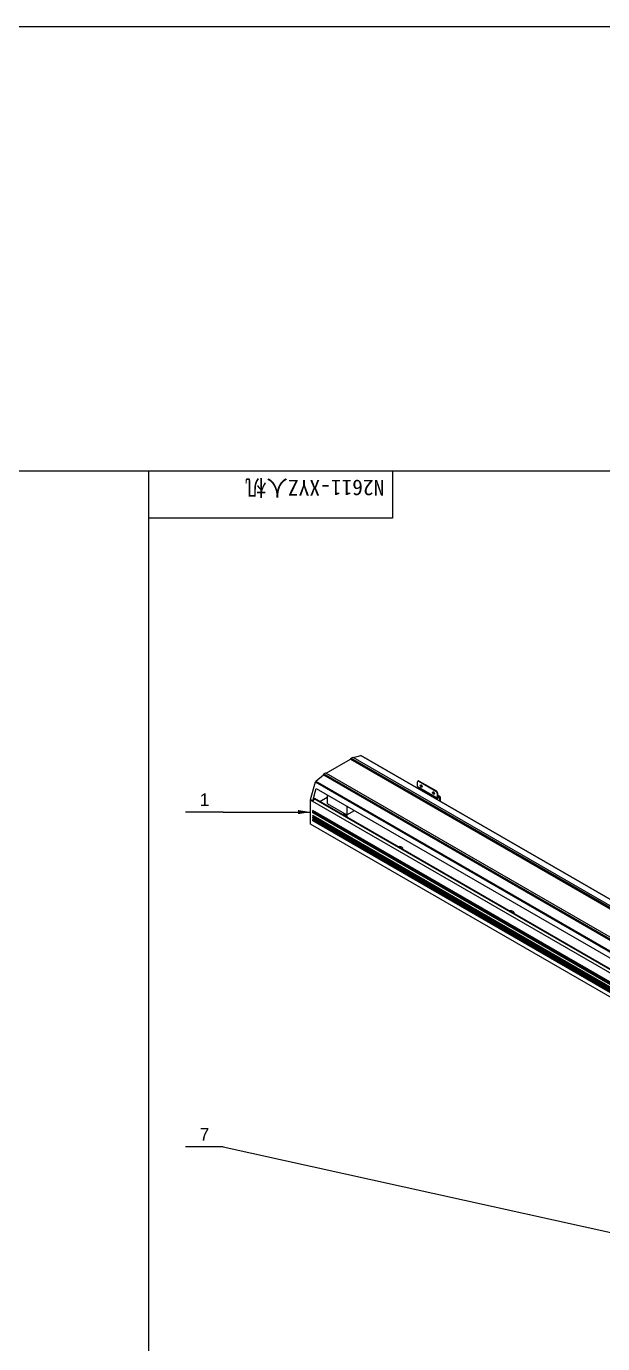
# Model space of a CAD drawing. Header units: millimetres. Extents: x 0 to 6044, y -1712 to 410.
# Drawn here: x 942.9 to 1089.4, y 75.2 to 410 of the extents above; entities that cross this region are included whole.
import ezdxf
from ezdxf import colors
from ezdxf.entities.mleader import LeaderData, LeaderLine
from ezdxf.enums import TextEntityAlignment as Align
from ezdxf.math import Vec2, Vec3

# ---------------------------------------------------------------- set-up
doc = ezdxf.new("R2010")
doc.units = ezdxf.units.MM
for name, color, linetype in [('Default', 7, 'Continuous'), ('LHBT10-S1000-1', 7, 'Continuous'), ('加宽感应片-LRDU', 7, 'Continuous'), ('图框', 7, 'Continuous')]:
    doc.layers.add(name, color=color, linetype=linetype)
doc.styles.add('SEACAD_Arial', font='arial.ttf')

# ---------------------------------------------------------------- blocks, each defined once
blk = doc.blocks.new('_DOT')
at = {"color": 0}
blk.add_line((0, 0), (-1, 0), dxfattribs=at)
at = {"color": 0, "const_width": 0.333}
blk.add_lwpolyline([(-0.1665, 0, 1), (0.1665, 0, 1)], format="xyb", close=True, dxfattribs=at)

msp = doc.modelspace()

# ---------------------------------------------------------------- hatches: boundary and pattern name
at = {"layer": 'Default', "linetype": 'Continuous'}
msp.add_hatch(color=7, dxfattribs=at).paths.add_polyline_path([(1011.982, 209.771), (1015.157, 210.3), (1011.982, 210.829)])

# ---------------------------------------------------------------- linework, layer by layer
msp.add_line((584, 410), (4874, 410))
at = {"layer": 'Default', "color": 7, "linetype": 'Continuous'}
for points in [[(992.932, 210.3), (983.407, 210.3)], [(992.932, 210.3), (1015.157, 210.3)], [(992.932, 125.251), (983.407, 125.251)], [(992.932, 125.251), (1168.922, 86.356)]]:
    msp.add_lwpolyline(points, dxfattribs=at)
at = {"layer": 'LHBT10-S1000-1', "color": 7, "linetype": 'Continuous'}
for p, q in [((1026.058, 224.202), (1027.922, 224.701)), ((1027.922, 224.701), (1176.542, 138.896)), ((1176.555, 138.919), (1027.985, 224.696)), ((1019.15, 220.239), (1025.307, 223.794)), ((1025.307, 223.794), (1175.495, 137.082)), ((1025.429, 223.946), (1025.47, 224.051)), ((1025.429, 223.946), (1175.592, 137.25)), ((1025.47, 224.051), (1025.895, 224.296)), ((1025.47, 224.051), (1175.648, 137.346)), ((1025.895, 224.296), (1175.86, 137.714)), ((1015.182, 213.524), (1016.44, 217.974)), ((1016.44, 217.974), (1167.861, 130.551)), ((1016.535, 218.127), (1018.424, 219.802)), ((1016.535, 218.127), (1168.042, 130.655)), ((1018.424, 219.802), (1169.447, 132.609)), ((1018.51, 219.928), (1018.563, 220.063)), ((1018.51, 219.928), (1169.599, 132.697)), ((1018.563, 220.063), (1018.987, 220.308)), ((1018.563, 220.063), (1169.742, 132.78)), ((1018.987, 220.308), (1170.166, 133.025)), ((1019.15, 220.239), (1170.188, 133.037)), ((1015.747, 213.197), (1016.635, 216.338)), ((1016.635, 216.338), (1167.751, 129.091)), ((1019.42, 214.73), (1019.42, 212.475)), ((1180.419, 117.948), (1015.157, 213.362)), ((1015.157, 207.238), (1015.157, 213.362)), ((1015.182, 213.524), (1015.747, 213.197)), ((1016.218, 213.729), (1016.077, 213.647)), ((1167.782, 126.06), (1016.077, 213.647)), ((1167.751, 126.241), (1016.218, 213.729)), ((1167.751, 126.275), (1016.268, 213.734)), ((1017.52, 213.011), (1019.42, 214.108)), ((1019.42, 212.475), (1024.369, 209.617)), ((1024.369, 211.872), (1024.369, 209.617)), ((1178.822, 116.584), (1015.723, 210.749)), ((1015.723, 210.096), (1015.723, 210.749)), ((1015.935, 210.218), (1015.723, 210.096)), ((1178.813, 115.936), (1015.723, 210.096)), ((1178.813, 115.283), (1015.723, 209.442)), ((1015.723, 209.279), (1015.723, 209.442)), ((1015.794, 209.32), (1015.723, 209.279)), ((1178.813, 115.119), (1015.723, 209.279)), ((1178.813, 114.874), (1015.723, 209.034)), ((1015.723, 208.871), (1015.723, 209.034)), ((1015.794, 208.912), (1015.723, 208.871)), ((1178.774, 114.734), (1015.723, 208.871)), ((1178.561, 114.611), (1015.723, 208.626)), ((1015.723, 208.463), (1015.723, 208.626)), ((1015.794, 208.503), (1015.723, 208.463)), ((1178.42, 114.53), (1015.723, 208.463)), ((1178.208, 114.407), (1015.723, 208.218)), ((1015.723, 208.054), (1015.723, 208.218)), ((1015.794, 208.095), (1015.723, 208.054)), ((1178.066, 114.325), (1015.723, 208.054)), ((1015.794, 209.402), (1015.794, 209.32)), ((1178.813, 115.201), (1015.794, 209.32)), ((1015.794, 208.993), (1015.794, 208.912)), ((1178.813, 114.793), (1015.794, 208.912)), ((1015.794, 208.585), (1015.794, 208.503)), ((1178.491, 114.57), (1015.794, 208.503)), ((1015.794, 208.177), (1015.794, 208.095)), ((1178.137, 114.366), (1015.794, 208.095)), ((1178.813, 116.181), (1015.935, 210.218)), ((1016.36, 210.259), (1016.112, 210.116)), ((1016.36, 210.381), (1016.36, 210.259)), ((1178.813, 116.466), (1016.36, 210.259)), ((1024.369, 209.617), (1026.323, 210.745)), ((1177.076, 113.754), (1015.157, 207.238))]:
    msp.add_line(p, q, dxfattribs=at)
for centre, major_axis, start_param, end_param in [((1027.885, 224.523), (-0.1, -0.173), 3.1415927, 3.6651914), ((1025.307, 223.957), (-0.1, -0.173), 0.7853982, 1.8325957), ((1016.572, 217.991), (-0.1, -0.173), 4.1887902, 5.1257468), ((1018.388, 219.939), (-0.1, -0.173), 1.0471976, 1.8325957), ((1019.15, 220.402), (0.1, 0.173), 3.7570724, 3.9269908), ((1015.511, 213.566), (-0.25, -0.433), 5.1257468, 5.4977871), ((1016.077, 213.239), (0.25, 0.433), 0.7853982, 1.9841546), ((1016.218, 213.647), (-0.05, -0.0866), 3.1415927, 3.9269908), ((1023.501, 209.116), (-1, 0), 2.9283213, 4.9256604), ((1037.643, 200.951), (-1, 0), 2.9283213, 4.9256604), ((1065.928, 184.621), (-1, 0), 2.9283213, 4.9256604)]:
    msp.add_ellipse(centre, major_axis=major_axis, ratio=0.5773503, start_param=start_param, end_param=end_param, dxfattribs=at)
at = {"layer": '加宽感应片-LRDU', "color": 7, "linetype": 'Continuous'}
for p, q in [((1042.381, 216.789), (1042.381, 217.975)), ((1042.577, 218.223), (1042.464, 218.158)), ((1042.777, 218.203), (1042.664, 218.138)), ((1042.664, 218.138), (1047.048, 215.607)), ((1042.777, 218.203), (1047.161, 215.672)), ((1042.381, 216.789), (1047.331, 213.931)), ((1042.445, 216.648), (1047.394, 213.79)), ((1043.116, 216.26), (1043.116, 215.96)), ((1043.547, 216.828), (1043.187, 217.036)), ((1043.536, 216.731), (1043.254, 216.893)), ((1046.659, 215.032), (1046.298, 215.24)), ((1046.647, 214.934), (1046.365, 215.097)), ((1047.048, 215.607), (1047.161, 215.672)), ((1047.444, 215.182), (1047.331, 215.117)), ((1047.331, 215.117), (1047.331, 213.931)), ((1047.444, 215.182), (1047.444, 213.996)), ((1048.116, 214.19), (1047.444, 214.578)), ((1047.962, 214.175), (1047.444, 214.474)), ((1047.548, 213.936), (1047.444, 213.996)), ((1047.548, 213.936), (1047.962, 214.175)), ((1047.548, 213.805), (1047.962, 214.044)), ((1047.962, 214.044), (1048.066, 213.984)), ((1048.066, 213.102), (1048.066, 213.984)), ((1048.179, 213.037), (1048.179, 214.05))]:
    msp.add_line(p, q, dxfattribs=at)
for centre, major_axis, start_param, end_param in [((1042.664, 217.811), (0.2, -0.346), 2.3561945, 3.9269908), ((1042.777, 217.877), (0.2, -0.346), 2.3561945, 3.1415927), ((1042.598, 216.914), (0.154, 0.266), 2.3561945, 3.1415927), ((1043.413, 217.019), (0.175, -0.303), 3.4707533, 5.9540247), ((1046.525, 215.223), (0.175, -0.303), 3.4707533, 5.9540247), ((1047.048, 215.28), (0.2, -0.346), 0.7853982, 2.3561945), ((1047.161, 215.346), (-0.2, 0.346), 3.9269908, 5.4977871), ((1047.548, 214.056), (0.154, 0.266), 2.3561945, 3.9269908), ((1047.548, 214.056), (0.074, 0.128), 2.3561945, 3.9269908), ((1047.962, 213.924), (-0.154, -0.266), 2.3561945, 3.9269908), ((1047.962, 213.924), (-0.074, -0.128), 2.3561945, 3.9269908)]:
    msp.add_ellipse(centre, major_axis=major_axis, ratio=0.5773503, start_param=start_param, end_param=end_param, dxfattribs=at)
for centre in [(1043.3, 216.954), (1046.412, 215.158)]:
    msp.add_ellipse(centre, major_axis=(0.175, -0.303), ratio=0.5773503, dxfattribs=at)
at = {"layer": '图框', "color": 7, "linetype": 'Continuous'}
for p, q in [((584, 297), (974, 297)), ((974, 297), (974, 10)), ((974, 297), (1364, 297)), ((1036, 297), (1036, 285)), ((1036, 285), (974, 285))]:
    msp.add_line(p, q, dxfattribs=at)

# ---------------------------------------------------------------- texts
at = {"layer": 'Default', "color": 7, "linetype": 'Continuous', "style": 'SEACAD_Arial'}
for s, p in [('1', (986.984, 215.062)), ('7', (986.984, 130.014))]:
    msp.add_text(s, height=3.175, dxfattribs=at).set_placement(p, align=Align.TOP_LEFT)

# ---------------------------------------------------------------- leaders
at = {"layer": '图框', "color": 7, "linetype": 'Continuous'}
ml = msp.add_multileader_mtext('Standard', dxfattribs=at)
ml.set_content('{\\pxsm0.9;\\f宋体|b0||i0||c0|p34;\\W1.;N2611-XYZ人机\\P}', color=7)
ml.set_leader_properties()
ml.set_arrow_properties(name='DOT')
ml.build(insert=Vec2(0, 0))
ml.multileader.update_dxf_attribs({"leader_type": 0, "dogleg_length": 0})
ctx = ml.context
ctx.base_point, ctx.landing_gap_size, ctx.plane_origin = Vec3(1036.678, 293.045), 1.4, Vec3(949, 5)
ctx.text_align_type = 1
notes = []
notes.append((ctx, [(0, (0, 0, 0), (0, 0), (1, 0), 1, [])]))
ctx.mtext.insert, ctx.mtext.text_direction, ctx.mtext.rotation, ctx.mtext.alignment = Vec3(1016.222, 290.743), Vec3(-1, 0), 3.1415927, 2
for ctx, leaders in notes:
    for number, flags, end, landing, length, lines in leaders:
        leader = LeaderData()
        leader.index, (leader.has_last_leader_line, leader.has_dogleg_vector, leader.attachment_direction) = number, flags
        leader.last_leader_point, leader.dogleg_vector, leader.dogleg_length = Vec3(end), Vec3(landing), length
        for number, points, colour, breaks in lines:
            line = LeaderLine()
            line.index, line.vertices, line.color, line.breaks = number, Vec3.list(points), colors.encode_raw_color(colour), breaks
            leader.lines.append(line)
        ctx.leaders.append(leader)

doc.saveas('drawing.dxf')
